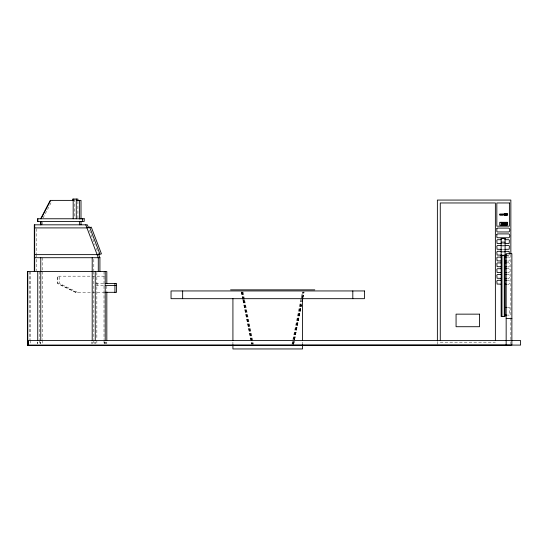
<?xml version="1.0" encoding="UTF-8"?>
<svg xmlns="http://www.w3.org/2000/svg" width="548" height="548" viewBox="0 0 548 548"><rect width="100%" height="100%" fill="white"/><g stroke="black" fill="none" stroke-linecap="round" stroke-linejoin="round"><path stroke-width="0.41" stroke-dasharray="2.74 2.06" d="M291.988 344.247L302.352 291.995M292.44 344.247L301.16 300.29M301.325 299.455L302.804 291.995M292.865 344.247L301.414 301.119M302.078 297.797L303.229 291.995M293.228 344.247L301.448 302.777M302.441 297.797L303.592 291.995M293.502 344.247L301.4 304.435M302.715 297.797L303.866 291.995M293.591 344.247L301.325 305.263M302.804 297.797L303.955 291.995M293.68 344.247L301.469 305.263M302.893 297.797L304.106 291.995M509.352 254.799L508.797 255.176M43.073 218.022L52.266 200.383M502.304 243.572L503.927 243.572M502.304 245.504L503.927 245.504M501.927 245.949L504.304 245.949M502.304 249.374L503.927 249.374M506.16 255.238L509.208 255.238L509.208 255.615L507.681 255.615M507.174 257.108C510.578 255.375 510.578 262.704 507.174 260.971M507.174 262.91C510.578 261.177 510.578 268.506 507.174 266.773M507.174 268.712C510.578 266.979 510.572 274.301 507.174 272.575M507.174 274.507C510.585 272.781 510.558 280.09 507.174 278.377M104.387 276.171L57.478 276.171L57.478 283.487L75.487 292.324L106.011 292.324M507.174 280.309C510.578 278.576 510.578 285.912 507.174 284.179M95.845 283.487L104.387 283.487M95.845 285.398L104.531 285.398M507.791 307.38L509.4 307.38L509.4 315.114L507.791 315.114M440.27 342.185L495.378 342.185M77.48 292.324L59.472 283.487L59.472 276.171M75.864 292.324L57.855 283.487L57.855 276.171M89.461 230.263L95.147 245.196M96.29 248.203L98.345 253.601M243.017 291.995L244.497 299.455M244.661 300.29L253.382 344.247M242.565 291.995L244.045 299.455M244.209 300.29L252.929 344.247M242.141 291.995L243.62 299.455M243.785 300.29L252.505 344.247M241.778 291.995L243.257 299.455M243.422 300.29L252.142 344.247M241.497 291.995L242.976 299.455M243.141 300.29L251.861 344.247M241.264 291.995L242.805 299.455M242.908 300.29L251.683 344.247M510.852 254.662L510.852 316.936M510.852 317.785L510.852 344.233M437.373 341.671L437.373 344.233M302.53 342.137L302.53 343.843M232.921 342.137L232.921 343.843M106.819 285.981L106.819 291.077M106.819 342.007L106.819 343.699M106.011 342L106.011 343.699M105.195 342.007L105.195 343.699M104.826 342.007L104.826 343.699M104.387 342L104.387 343.699M104.01 271.555L104.01 339.445M104.01 340.294L104.01 343.699M97.839 283.487L97.839 285.398M96.859 272.404L96.859 339.459M96.859 340.308L96.859 343.699M95.242 342.007L95.242 343.699M94.866 342.007L94.866 343.699M93.818 259.334L93.818 270.739M93.818 271.555L93.818 339.459M93.818 340.308L93.818 343.699M92.201 342.007L92.201 343.699M91.824 342.007L91.824 343.699M77.905 201.219L77.905 217.94M74.802 199.047L74.802 217.94M42.689 222.283L42.689 224.824M42.395 257.711L42.395 270.739M42.395 271.555L42.395 339.459M42.395 340.308L42.395 343.699M40.778 342.007L40.778 343.699M40.401 342.007L40.401 343.699M39.353 271.555L39.353 339.459M39.353 340.308L39.353 343.699M37.737 342.007L37.737 343.699M37.36 342.007L37.36 343.699M36.305 228.742L36.305 253.793M36.305 254.628L36.305 256.937M36.305 259.334L36.305 270.739M30.209 271.555L30.209 339.459M30.209 340.308L30.209 343.699M29.393 271.555L29.393 339.459"/><path stroke-width="0.82" d="M302.222 300.29L302.551 298.626L302.53 340.431M302.147 301.119L302.64 298.626M302.236 301.119L302.791 298.626M40.696 218.762L50.272 200.383L73.966 200.383M41.066 218.762L50.649 200.383M502.05 224.749L501.18 225.201L501.18 222.303L502.05 222.755L505.873 222.755L506.742 222.303L506.742 225.201L505.873 224.749L502.05 224.749L502.05 222.755M87.927 227.523L89.283 227.139M89.242 227.715L91.276 227.139L101.449 253.861L98.743 254.628L34.682 254.628M97.119 254.628L99.832 253.861L89.653 227.139L86.947 227.906L34.682 227.906M76.282 200.383L81.008 200.383L81.008 219.042M504.208 214.083L505.05 214.083M504.208 214.569L505.05 214.569M504.208 215.049L505.05 215.049M501.139 238.49L505.098 238.49M501.495 239.702L497.358 239.709L496.831 240.312L497.07 243.449L501.495 243.572M504.735 239.702L508.873 239.709L509.4 240.312L509.161 243.449L504.735 243.572M501.139 242.141L505.098 242.141M501.495 245.504L497.433 245.504L496.831 246.107L497.07 249.251L501.495 249.374M504.735 245.504L508.873 245.511L509.4 246.107L509.161 249.251L504.735 249.374M501.495 251.306L497.433 251.306L496.831 251.909L497.07 255.046L501.495 255.176M504.735 251.306L509.099 251.388L509.4 253.902M501.139 251.813L505.098 251.813M504.735 255.176L506.359 255.176M500.961 255.238L506.921 255.238M500.961 255.615L506.921 255.615M501.495 257.108L497.433 257.108L496.831 257.711L497.07 260.848L501.495 260.971M504.735 257.108L506.359 257.108M34.682 257.711L99.914 257.711L99.914 271.555M504.735 260.971L506.359 260.971M501.495 262.91L497.358 262.91L496.831 263.513L497.07 266.65L501.495 266.773M504.735 262.91L506.359 262.91M504.735 266.773L506.359 266.773M501.495 268.712L497.433 268.712L496.831 269.315L497.07 272.452L501.495 272.575M504.735 268.712L506.359 268.712M504.735 272.575L506.359 272.575M501.495 274.507L497.433 274.507L496.831 275.117L497.07 278.254L501.495 278.377M504.735 274.507L506.359 274.507M504.735 278.377L506.359 278.377M501.495 280.309L497.433 280.309L496.831 280.912L497.07 284.056L501.495 284.179M504.735 280.309L506.359 280.309M105.195 283.487L116.546 283.487L116.546 292.324L105.195 292.324M504.735 284.179L506.359 284.179M105.195 285.398L116.546 285.398M230.578 289.851L314.785 289.851M505.372 307.38L506.982 307.38M505.372 315.114L506.982 315.114M506.16 318.422L511.873 318.422M27.4 345.089L520.6 345.089L520.6 340.575L28.469 340.575L28.469 345.089M88.564 227.906L87.392 224.824L34.305 224.824L34.305 271.555M98.743 254.628L99.914 257.711M85.769 224.824L98.291 257.711L98.291 271.555M511.873 345.069L511.873 253.717L506.16 253.717L506.16 345.069M511.168 345.089L27.4 345.398L27.4 271.555L106.819 271.555L106.819 283.439M510.852 253.806L510.852 200.068L437.373 200.068L437.373 340.822M506.777 213.604L506.777 215.535M505.873 222.755L505.873 224.749M505.05 213.604L505.05 215.535M505.098 238.401L505.098 316.518L501.139 316.518L501.139 238.401M504.256 255.615L504.256 316.518M501.975 255.615L501.975 316.518M501.591 255.238L501.591 255.615M495.378 340.479L495.378 202.966L440.27 202.966L440.27 340.479M352.809 290.947L352.809 298.681M302.53 344.692L302.53 348.953L232.921 348.953L232.921 344.692M232.921 298.681L232.921 340.431M182.648 290.947L182.648 298.681M114.922 283.487L114.922 292.324M106.819 291.926L106.819 340.308M105.195 271.555L105.195 340.308M95.242 271.555L95.242 340.308M92.201 257.711L92.201 340.308M82.577 218.762L82.577 221.433M81.008 221.433L81.008 224.824M79.385 200.383L79.385 219.042M79.385 221.433L79.385 224.824M77.905 200.691L77.905 199.047L72.802 199.047L72.802 200.691M76.282 199.047L76.282 218.762M73.179 199.047L73.179 218.762M41.066 221.433L41.066 224.824M40.778 257.711L40.778 340.308M40.696 221.433L40.696 224.824M37.874 218.762L37.874 221.433M37.737 271.555L37.737 340.308M34.682 224.824L34.682 271.555M27.777 271.555L27.777 345.398M496.837 228.626L496.837 231.448L497.276 231.948L508.797 231.968C510.126 231.564 510.113 228.516 508.797 228.105L497.433 228.105L496.837 228.626M496.837 234.428L496.837 237.243L497.276 237.75L508.797 237.77C510.126 237.366 510.113 234.318 508.797 233.907L497.433 233.907L496.837 234.428M502.509 223.694L502.954 223.879L502.537 223.639M503.564 223.68L505.352 223.981L503.564 223.68M509.4 202.966L496.831 202.966L496.831 226.166L509.4 226.166L509.4 202.966M507.092 213.604L504.208 213.604L504.208 215.535L507.092 215.535L507.092 213.604M503.242 214.083L499.68 214.083L499.68 215.049L503.242 215.049L503.242 214.083M506.975 214.083L506.893 215.049L506.975 214.083M502.715 214.323L500.208 214.323L500.208 214.809L502.715 214.809L502.715 214.323M84.2 218.762L37.497 218.762L37.497 221.433L84.2 221.433L84.2 218.762M507.469 222.303L499.728 222.303L499.728 225.201L507.469 225.201L507.469 222.303M364.406 290.947L171.044 290.947L171.044 298.681L364.406 298.681L364.406 290.947M479.514 314.148L456.066 314.148L456.073 326.718L479.514 326.718L479.514 314.148"/></g></svg>
